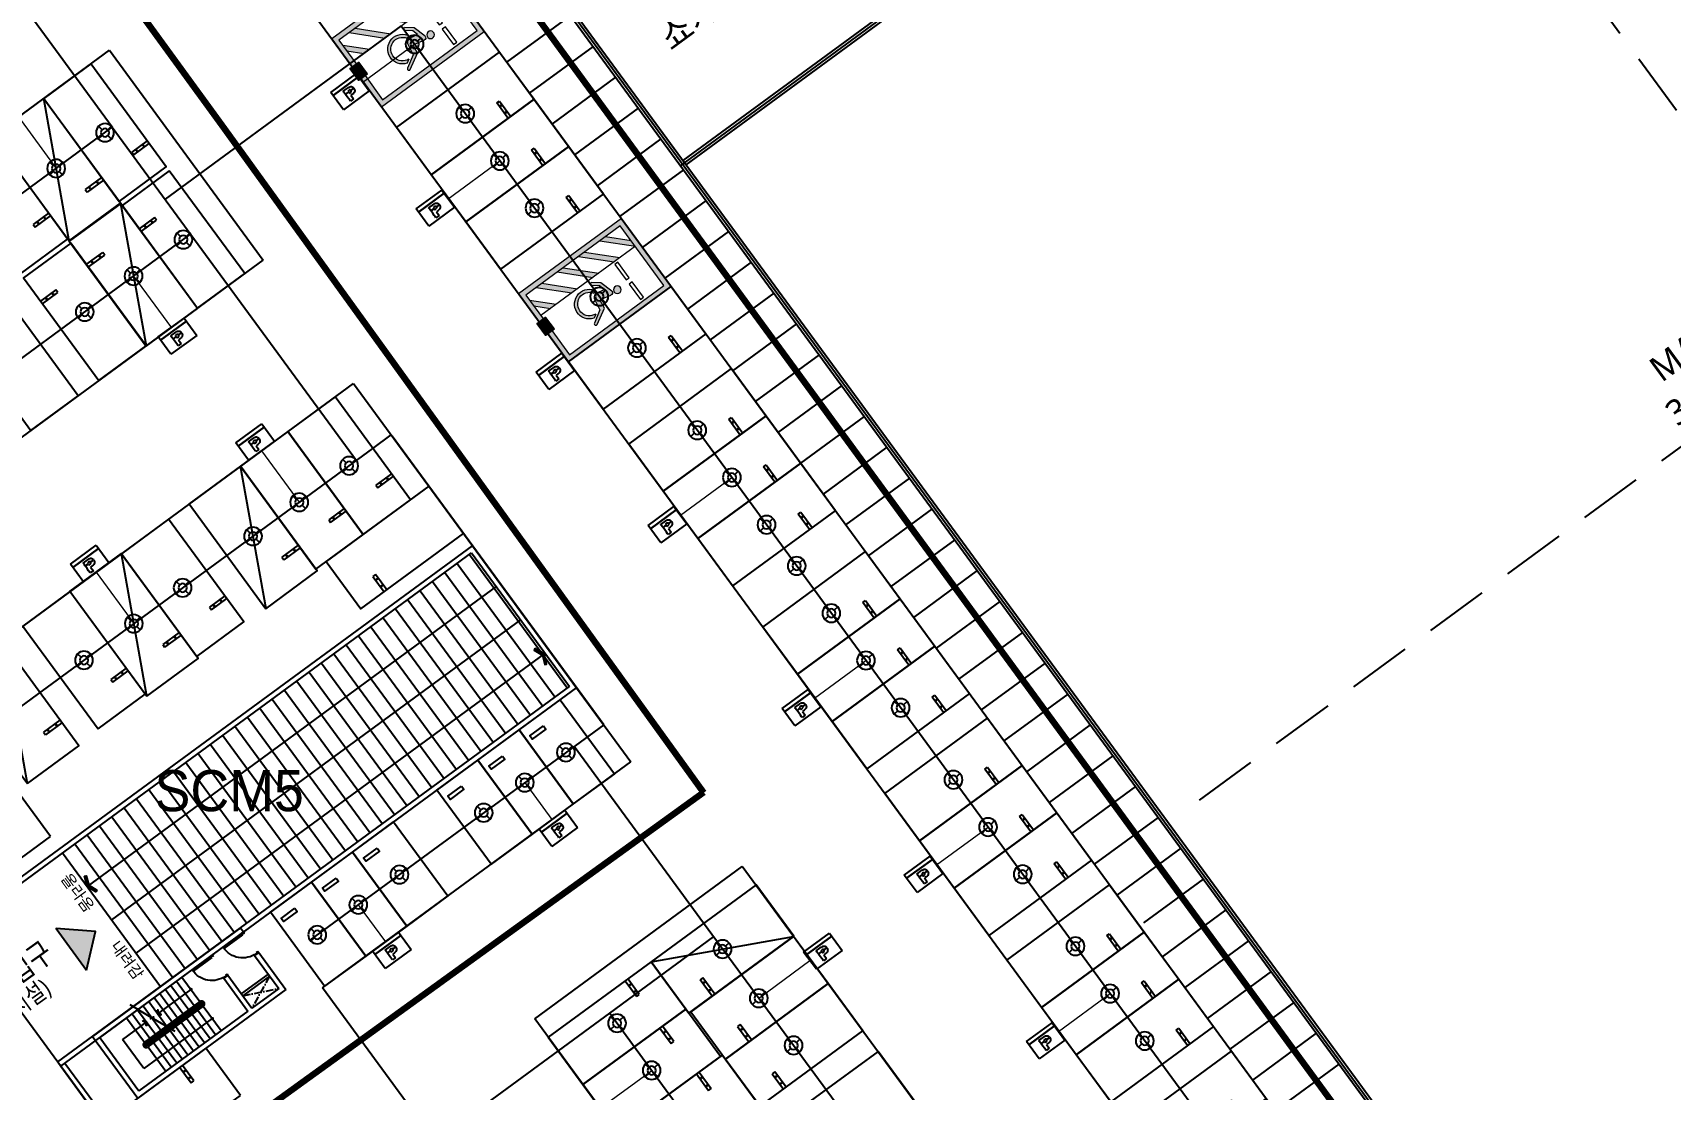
# Model space of a CAD drawing. Header units: millimetres. Extents: x 75184266 to 76346726, y -35077925 to -33679385.
# Drawn here: x 75409672 to 75473930, y -34947433 to -34905994 of the extents above; entities that cross this region are included whole.
import ezdxf
from ezdxf.enums import TextEntityAlignment as Align

# ---------------------------------------------------------------- set-up
doc = ezdxf.new("R2010")
doc.units = ezdxf.units.MM
doc.header["$LTSCALE"] = 50
doc.header["$MEASUREMENT"] = 0
for name, pattern in [('ACAD_ISO10W100', [18.5, 12, -3, 0.5, -3]), ('XR-지하3층$0$HIDDEN', [0.375, 0.25, -0.125]), ('XR-지하3층$0$HIDDEN2', [0.1875, 0.125, -0.0625])]:
    doc.linetypes.add(name, pattern=pattern)
doc.layers.get('0').update_dxf_attribs({"linetype": 'CONTINUOUS'})
for name, color, linetype in [('0-유도관제', 6, 'CONTINUOUS'), ('CON', 2, 'CONTINUOUS'), ('DOOR', 7, 'CONTINUOUS'), ('HD', 7, 'CONTINUOUS'), ('open', 1, 'ACAD_ISO10W100'), ('PARKING', 7, 'CONTINUOUS'), ('W1', 3, 'CONTINUOUS'), ('XR-지하3층$0$1HIDDEN2', 1, 'XR-지하3층$0$HIDDEN2'), ('XR-지하3층$0$5', 5, 'CONTINUOUS'), ('XR-지하3층$0$A-주차', 9, 'CONTINUOUS'), ('XR-지하3층$0$hat', 8, 'CONTINUOUS'), ('XR-지하3층$0$일반주차', 8, 'CONTINUOUS'), ('XR-지하3층$0$장애인', 11, 'CONTINUOUS'), ('XR-지하3층$0$확장형주차', 8, 'CONTINUOUS')]:
    doc.layers.add(name, color=color, linetype=linetype)
doc.layers.add('건축', color=8, linetype='CONTINUOUS', plot=False)
for name, color, linetype, lineweight in [('구역제어-S.C.M', 2, 'CONTINUOUS', 100), ('주차유도-LGM', 6, 'CONTINUOUS', 20), ('주차유도-USM', 1, 'CONTINUOUS', 35), ('주차유도-레이스웨이', 1, 'CONTINUOUS', 25)]:
    doc.layers.add(name, color=color, linetype=linetype, lineweight=lineweight)
doc.styles.add('HY중고딕', font='')
doc.styles.add('XR-지하3층$0$맑은고딕', font='')
doc.styles.add('XR-지하3층$0$울릉도m', font='')
doc.styles.add('XR-지하3층$0$유형1', font='')
doc.styles.get('HY중고딕').set_extended_font_data('Dotum')
doc.styles.get('XR-지하3층$0$맑은고딕').set_extended_font_data('Malgun Gothic')
doc.styles.get('XR-지하3층$0$울릉도m').set_extended_font_data('Malgun Gothic')
doc.styles.get('XR-지하3층$0$유형1').set_extended_font_data('Malgun Gothic')

# ---------------------------------------------------------------- blocks, each defined once
blk = doc.blocks.new('XR-지하3층$0$일반형 주차')
at = {"layer": 'XR-지하3층$0$일반주차'}
for p, q in [((750, 3865), (0, 3865)), ((750, 3735), (750, 3865)), ((0, 3735), (750, 3735))]:
    blk.add_line(p, q, dxfattribs=at)
blk.add_lwpolyline([(2300, 5000), (0, 5000), (0, 0), (2300, 0)], close=True, dxfattribs=at)
for centre in [(238, 3800), (563, 3800)]:
    blk.add_circle(centre, 17.5, dxfattribs=at)
blk = doc.blocks.new('XR-지하3층$0$ARROWX')
blk.add_lwpolyline([(-0.2, -0.5), (-0.293, -0.463), (-0.108, 0), (-0.293, 0.463), (-0.2, 0.5), (0, 0)], close=True)
for points in [[(-0.2, 0.5), (-0.293, 0.463), (0, 0), (-0.108, 0)], [(0, 0), (-0.108, 0), (-0.2, -0.5), (-0.293, -0.463)]]:
    blk.add_solid(points)
blk = doc.blocks.new('XR-지하3층$0$확장형 주차')
at = {"layer": 'XR-지하3층$0$확장형주차', "color": 7}
for p, q in [((0, 3965), (800, 3965)), ((800, 3835), (800, 3965)), ((0, 3835), (800, 3835))]:
    blk.add_line(p, q, dxfattribs=at)
blk.add_lwpolyline([(2500, 5100), (0, 0)], dxfattribs=at)
blk.add_lwpolyline([(2500, 5091), (0, 5091), (0, -9), (2500, -9)], close=True, dxfattribs=at)
for centre in [(238, 3900), (613, 3900)]:
    blk.add_circle(centre, 17.5, dxfattribs=at)
blk = doc.blocks.new('XR-지하3층$0$A$C73B52ADF')
at = {"layer": 'XR-지하3층$0$A-주차', "elevation": 0}
for points in [[(-2038, 2466), (-38, 2466), (-38, -1134), (-2038, -1134)], [(-1166, 2021), (-1166, 1871), (-1832, 1871), (-1832, 2021)]]:
    blk.add_lwpolyline(points, close=True, dxfattribs=at)
blk = doc.blocks.new('XR-지하3층$0$장애인 주차')
at = {"layer": 'XR-지하3층$0$5', "ltscale": 4}
h = blk.add_hatch(color=7, dxfattribs=at)
h.dxf.hatch_style = 1
h.paths.add_polyline_path([(3842, -695), (4402, -695), (4402, -1115), (3842, -1115)])
h.paths.add_polyline_path([(3892, -1065), (4352, -1065), (4352, -745), (3892, -745)], flags=16)
h.paths.add_polyline_path([(3982, -990), (3988, -973), (4011, -981), (4046, -898), (4136, -898), (4137, -881), (4072, -881), (4072, -863), (4138, -863), (4142, -810, -3.72247), (4161, -797), (4152, -916), (4058, -916), (4021, -1003)], flags=0)
h = blk.add_hatch(color=256, dxfattribs=at)
h.dxf.hatch_style = 1
h.paths.add_polyline_path([(4352, -1065), (4352, -745), (3892, -745), (3892, -1065)])
at = {"layer": 'XR-지하3층$0$hat'}
h = blk.add_hatch(color=7, dxfattribs=at)
edge = h.paths.add_edge_path()
edge.add_line((4161, -797), (4152, -916))
edge.add_line((4152, -916), (4058, -916))
edge.add_line((4058, -916), (4021, -1003))
edge.add_line((4021, -1003), (3982, -990))
edge.add_line((3982, -990), (3988, -973))
edge.add_line((3988, -973), (4011, -981))
edge.add_line((4011, -981), (4046, -898))
edge.add_line((4046, -898), (4136, -898))
edge.add_line((4136, -898), (4137, -881))
edge.add_line((4137, -881), (4072, -881))
edge.add_line((4072, -881), (4072, -863))
edge.add_line((4072, -863), (4138, -863))
edge.add_line((4138, -863), (4142, -810))
edge.add_arc((4140, -787), 22.8, -24.88273, 274.96983, ccw=False)
edge = h.paths.add_edge_path()
edge.add_line((4048, -981), (4058, -958))
edge.add_arc((4127, -942), 71.5, 192.8781, 416.16881)
edge.add_line((4167, -882), (4169, -863))
edge.add_arc((4127, -942), 89.2, 206.53502, 422.4866, ccw=False)
at = {"layer": 'XR-지하3층$0$장애인', "lineweight": 5, "true_color": 0xffffff}
blk.add_hatch(color=7, dxfattribs=at).paths.add_polyline_path([(2472, 3995), (2472, -1005), (3842, -1005), (3842, -805), (2672, -805), (2672, 3795), (5572, 3795), (5572, -805), (4402, -805), (4402, -1005), (5772, -1005), (5772, 3995)])
h = blk.add_hatch(color=7, dxfattribs=at)
h.paths.add_polyline_path([(5572, 2795), (5572, 3078), (4855, 3795), (4572, 3795)])
h.paths.add_polyline_path([(4572, 3045), (4572, 2762), (5572, 1762), (5572, 2045)])
h.paths.add_polyline_path([(4572, 2012), (4572, 1729), (5572, 729), (5572, 1012)])
h.paths.add_polyline_path([(5572, -304), (5572, -21), (4572, 979), (4572, 696)])
h.paths.add_polyline_path([(4572, -54), (4572, -336), (5041, -805), (5323, -805)])
h = blk.add_hatch(color=7, dxfattribs=at)
h.paths.add_polyline_path([(3763, 2216, -1), (3463, 2216, -1)])
h.paths.add_polyline_path([(3992, 1503, -0.343093), (3870, 1283), (3381, 1194), (3090, 708, -0.931653), (2987, 770), (3330, 1379), (3639, 1415, 0.446048), (3689, 1485), (3600, 1888, -0.596144), (3699, 2009), (4214, 1851), (4443, 1569, -0.883364), (4355, 1493), (4151, 1741), (3925, 1810)])
h.paths.add_polyline_path([(4053, 1393), (4055, 1528, -1.526545), (3257, 820), (3348, 969, 1.638056)])
at = {"layer": 'XR-지하3층$0$1HIDDEN2', "color": 11}
for points in [[(4161, -797), (4152, -916), (4058, -916), (4021, -1003), (3982, -990), (3988, -973), (4011, -981), (4046, -898), (4136, -898), (4137, -881), (4072, -881), (4072, -863), (4138, -863), (4142, -810)], [(4167, -882), (4169, -863)]]:
    blk.add_lwpolyline(points, dxfattribs=at)
for centre, radius, start, end in [((4127, -942), 89.2, 206.53502, 62.4866), ((4127, -942), 71.5, 192.8781, 56.16881), ((4140, -787), 22.8, 335.11727, 274.96983)]:
    blk.add_arc(centre, radius, start, end, dxfattribs=at)
at = {"layer": 'XR-지하3층$0$5', "lineweight": 5}
for p, q in [((4572, 3795), (4572, -805)), ((5572, 2795), (4572, 3795)), ((5572, 3078), (4855, 3795)), ((5572, 2045), (4572, 3045)), ((5572, 1762), (4572, 2762)), ((5572, 1012), (4572, 2012)), ((5572, 729), (4572, 1729)), ((5572, -21), (4572, 979)), ((5572, -304), (4572, 696)), ((5323, -805), (4572, -54)), ((5041, -805), (4572, -336))]:
    blk.add_line(p, q, dxfattribs=at)
at = {"layer": 'XR-지하3층$0$5', "ltscale": 4}
for p, q in [((4165, -1005), (4165, -805)), ((4165, -805), (4165, -905))]:
    blk.add_line(p, q, dxfattribs=at)
at = {"layer": 'XR-지하3층$0$5', "lineweight": 5}
for points in [[(3842, -1005), (2472, -1005), (2472, 3995), (5772, 3995), (5772, -1005), (4402, -1005)], [(3842, -805), (2672, -805), (2672, 3795), (5572, 3795), (5572, -805), (4402, -805)]]:
    blk.add_lwpolyline(points, dxfattribs=at)
at = {"layer": 'XR-지하3층$0$5', "ltscale": 4}
for points in [[(3842, -695), (3842, -1115), (4402, -1115), (4402, -695)], [(3892, -745), (3892, -1065), (4352, -1065), (4352, -745)]]:
    blk.add_lwpolyline(points, close=True, dxfattribs=at)
at = {"layer": 'XR-지하3층$0$장애인', "color": 8, "lineweight": 5}
for p, q in [((3699, 2009, 0), (4214, 1851, 0)), ((3689, 1485), (3600, 1888, 0)), ((3925, 1810, 0), (4151, 1741, 0)), ((4055, 1528), (4053, 1393)), ((4151, 1741, 0), (4355, 1493, 0)), ((4214, 1851, 0), (4443, 1569, 0)), ((3348, 969), (3257, 820))]:
    blk.add_line(p, q, dxfattribs=at)
at = {"layer": 'XR-지하3층$0$장애인', "color": 7, "lineweight": 5}
for points in [[(3523, 2720), (2773, 2720), (2773, 2870), (3523, 2870)], [(4473, 2720), (3723, 2720), (3723, 2870), (4473, 2870)]]:
    blk.add_lwpolyline(points, close=True, dxfattribs=at)
at = {"layer": 'XR-지하3층$0$장애인', "color": 8, "lineweight": 5}
for points in [[(3094, 715, -1.000002), (2987, 770), (3330, 1379), (3640, 1415)], [(3992, 1503, -0.343093), (3870, 1283), (3381, 1194), (3094, 715)]]:
    blk.add_lwpolyline(points, format="xyb", dxfattribs=at)
at = {"layer": 'XR-지하3층$0$장애인', "color": 8, "lineweight": 5, "extrusion": (0.976964, 0.213404, 0), "elevation": 4221}
blk.add_lwpolyline([(617, 0), (931, 0)], dxfattribs=at)
at = {"layer": 'XR-지하3층$0$장애인', "color": 8, "lineweight": 5}
blk.add_circle((3613, 2216), 150, dxfattribs=at)
for centre, radius, start, end in [((3682, 1922, 0), 88.4, 79.11433, 202.31847), ((3810, 1000), 582, 198.00599, 65.09494), ((3809, 1000), 462, 183.85247, 58.2396), ((3632, 1473), 57.7, 276.27861, 12.43535), ((4394, 1537, 0), 58.8, 227.96553, 33.79043)]:
    blk.add_arc(centre, radius, start, end, dxfattribs=at)
blk = doc.blocks.new('2P-Dr204')
at = {"color": 0}
for p, q in [((29, 50), (29, 955)), ((65, 50), (65, 956)), ((29, 50), (0, 50)), ((0, 50), (0, -50)), ((29, 14), (29, 50)), ((65, 50), (29, 50)), ((50, 14), (29, 14)), ((50, -50), (50, 14)), ((950, 14), (950, -50)), ((971, 14), (950, 14)), ((971, 14), (950, 14)), ((971, 50), (971, 14)), ((1000, 50), (971, 50)), ((1000, -50), (1000, 50)), ((50, -50), (0, -50)), ((1000, -50), (950, -50))]:
    blk.add_line(p, q, dxfattribs=at)
blk.add_arc((65, 50), 906, 0, 92.22942, dxfattribs=at)
blk = doc.blocks.new('A$C3C7850DE')
at = {"layer": 'CON', "ltscale": 100}
for p, q in [((-9, 7422), (-9, 222)), ((-9, 7422), (191, 7422)), ((191, 7422), (191, 422)), ((1191, 7422), (1191, 7222, 0)), ((1191, 7422), (2991, 7422)), ((1191, 7222), (2791, 7222)), ((2791, 7222), (2791, 5922)), ((2991, 7422), (2991, 222)), ((1191, 5922), (2791, 5922)), ((1191, 5922, 0), (1191, 5722, 0)), ((1191, 5722), (2791, 5722)), ((2791, 5722), (2791, 422)), ((-9, 222), (2991, 222)), ((191, 422), (2791, 422))]:
    blk.add_line(p, q, dxfattribs=at)
at = {"layer": 'HD', "ltscale": 10}
for p, q in [((191, 4422), (1376, 4422)), ((191, 4152), (1376, 4152)), ((191, 3882), (1376, 3882)), ((783, 4422), (783, 2802)), ((1376, 4422), (1376, 1722)), ((1476, 4422), (1446, 4422)), ((1446, 1722), (1446, 4422)), ((1476, 4152), (1446, 4152)), ((1476, 3882), (1446, 3882)), ((1476, 4422), (1476, 1722)), ((1506, 4422), (1476, 4422)), ((1506, 4422), (1506, 1722)), ((1506, 4422), (1536, 4422)), ((1536, 4152), (1506, 4152)), ((1536, 3882), (1506, 3882)), ((1536, 1722), (1536, 4422)), ((1606, 4422), (1606, 1722)), ((1606, 4422), (2791, 4422)), ((2791, 4152), (1606, 4152)), ((2791, 3882), (1606, 3882)), ((2198, 4422), (2198, 1097)), ((191, 3612), (1376, 3612)), ((191, 3342), (1376, 3342)), ((1476, 3612), (1446, 3612)), ((1476, 3342), (1446, 3342)), ((1536, 3612), (1506, 3612)), ((1536, 3342), (1506, 3342)), ((2791, 3612), (1606, 3612)), ((2791, 3342), (1606, 3342)), ((191, 3072), (1376, 3072)), ((191, 2802), (1376, 2802)), ((1476, 3072), (1446, 3072)), ((1476, 2802), (1446, 2802)), ((1536, 3072), (1506, 3072)), ((1536, 2802), (1506, 2802)), ((2791, 3072), (1606, 3072)), ((2791, 2802), (1606, 2802)), ((191, 2532), (1376, 2532)), ((191, 2262), (1376, 2262)), ((191, 1992), (1376, 1992)), ((783, 2262), (783, 1097)), ((1476, 2532), (1446, 2532)), ((1476, 2262), (1446, 2262)), ((1476, 1992), (1446, 1992)), ((1536, 2532), (1506, 2532)), ((1536, 2262), (1506, 2262)), ((1536, 1992), (1506, 1992)), ((2791, 2532), (1606, 2532)), ((2791, 2262), (1606, 2262)), ((2791, 1992), (1606, 1992)), ((191, 1722), (1376, 1722)), ((1476, 1722), (1446, 1722)), ((1506, 1722), (1476, 1722)), ((1536, 1722), (1506, 1722)), ((2791, 1722), (1606, 1722)), ((2198, 1097), (783, 1097))]:
    blk.add_line(p, q, dxfattribs=at)
blk.add_lwpolyline([(-159, 2141), (734, 2513), (779, 2461), (788, 2602), (833, 2551), (1726, 2943)], dxfattribs=at)
for points in [[(663, 2870), (783, 2802), (904, 2871), (886, 2900), (783, 2841), (680, 2900)], [(663, 2193), (783, 2262), (904, 2193), (886, 2163), (783, 2222), (680, 2164)]]:
    blk.add_lwpolyline(points, close=True, dxfattribs=at)
for centre in [(783, 4422), (783, 4422), (2198, 4422), (2198, 4422)]:
    blk.add_circle(centre, 30, dxfattribs=at)
for centre, radius, start, end in [((1491, 4422), 115, 0.00005, 180.00005), ((1491, 4422), 45, 0.00005, 180.00005), ((1491, 1722), 115, 180.00005, 0.00005), ((1491, 1722), 45, 180.00005, 0.00005)]:
    blk.add_arc(centre, radius, start, end, dxfattribs=at)
at = {"layer": 'open', "ltscale": 0.5}
for p, q in [((2191, 7222), (2791, 5922)), ((2191, 5922), (2791, 7222))]:
    blk.add_line(p, q, dxfattribs=at)
at = {"layer": 'W1', "ltscale": 100}
for p, q in [((2091, 7222), (2091, 5922)), ((2191, 7222), (2191, 5922))]:
    blk.add_line(p, q, dxfattribs=at)
at = {"layer": 'DOOR', "extrusion": (-1.015e-13, 9.27e-13, -1), "zscale": -1, "rotation": 180.0000577049292}
for p in [(-191, 7372, 0), (-191, 5872, 0)]:
    blk.add_blockref('2P-Dr204', p, dxfattribs=at)
blk = doc.blocks.new('센서')
at = {"layer": '0-유도관제', "color": 0}
for p, q in [((405935, 34224), (406072, 34088)), ((405936, 33712), (406072, 33849)), ((406311, 34088), (406447, 34225)), ((406311, 33849), (406448, 33713))]:
    blk.add_line(p, q, dxfattribs=at)
for major_axis, start_param, end_param in [((0, 362), 2.801804347482335, 9.084989654661921), ((0, 169), 2.862310370331367, 9.145495677510954)]:
    blk.add_ellipse((406192, 33969), major_axis=major_axis, ratio=1, start_param=start_param, end_param=end_param, dxfattribs=at)
blk = doc.blocks.new('만공차등')
at = {"layer": '0-유도관제', "color": 0}
for p, q in [((305755, 78525), (306597, 78525)), ((305755, 77269), (305755, 78525)), ((306442, 77269), (306442, 78525)), ((306442, 78525), (306442, 77269)), ((306597, 78525), (306597, 77269)), ((306185, 78101), (306185, 77952)), ((306185, 77838), (306185, 77693)), ((306191, 78101), (306191, 77952)), ((306191, 77838), (306191, 77693)), ((306597, 77269), (305755, 77269))]:
    blk.add_line(p, q, dxfattribs=at)
for points in [[(305858, 77952), (305858, 77952), (305858, 78101), (305858, 78101)], [(305858, 78101), (305858, 78101), (306044, 78101), (306185, 78101)], [(306037, 77952), (306037, 77952), (305858, 77952), (305858, 77952)], [(306037, 77870), (306037, 77870), (306037, 77952), (306037, 77952)], [(306078, 77737), (306050, 77766), (306037, 77810), (306037, 77870)], [(306134, 77952), (306134, 77952), (306134, 77915), (306134, 77915)], [(306185, 77952), (306159, 77952), (306134, 77952), (306134, 77952)], [(306134, 77915), (306134, 77887), (306139, 77867), (306149, 77855)], [(306149, 77855), (306158, 77844), (306170, 77838), (306185, 77838)], [(306191, 78101), (306274, 78101), (306339, 78101), (306339, 78101)], [(306241, 77952), (306241, 77952), (306217, 77952), (306191, 77952)], [(306191, 77838), (306204, 77838), (306216, 77843), (306226, 77853)], [(306226, 77853), (306236, 77863), (306241, 77882), (306241, 77909)], [(306241, 77909), (306241, 77909), (306241, 77952), (306241, 77952)], [(306339, 77854), (306339, 77800), (306327, 77760), (306301, 77733)], [(306339, 78101), (306339, 78101), (306339, 77854), (306339, 77854)], [(306185, 77693), (306139, 77694), (306104, 77709), (306078, 77737)]]:
    blk.add_open_spline(points, degree=3, dxfattribs=at)
blk.add_open_spline([(306301, 77733), (306275, 77706), (306239, 77693), (306192, 77693), (306191, 77693), (306191, 77693), (306191, 77693)], degree=3, knots=[0.4989771, 0.4989771, 0.4989771, 0.4989771, 0.9979543, 0.9979543, 0.9979543, 1, 1, 1, 1], dxfattribs=at)

msp = doc.modelspace()

# ---------------------------------------------------------------- hatches: boundary and pattern name
at = {"layer": '건축', "ltscale": 1000}
h = msp.add_hatch(color=256, dxfattribs=at)
h.dxf.hatch_style = 1
h.paths.add_polyline_path([(75411785.4, -34942758.3), (75412136.8, -34941245.6), (75410588.3, -34941127.3)])

# ---------------------------------------------------------------- linework, layer by layer
at = {"layer": '건축', "ltscale": 0.5}
for p, q in [((75435095.4, -34911206.7), (75481467.7, -34877208.9)), ((75414254.2, -34896479.2), (75461673.8, -34961158.6)), ((75428295.8, -34901932.2), (75473468.5, -34963547)), ((75428376.4, -34901873.1), (75473549.2, -34963487.9)), ((75428575.3, -34901975.3), (75473511.6, -34963267.5)), ((75435197.5, -34911007.8), (75444302.6, -34904332.4)), ((75435315.8, -34911169.1), (75444420.9, -34904493.7)), ((75392440.7, -34921523.5), (75412683.2, -34906682.7)), ((75412683.2, -34906682.7), (75418714.1, -34914908.8)), ((75398471.6, -34929749.6), (75418714.1, -34914908.8)), ((75402019.2, -34934588.5), (75422261.7, -34919747.7)), ((75422261.7, -34919747.7), (75427051, -34926280.1)), ((75427852.4, -34927711.4), (75411802.5, -34939476.4)), ((75428812.3, -34929020.7), (75412763.1, -34940786.6)), ((75429734.3, -34930359.7), (75413723.3, -34942096.2)), ((75431012.5, -34931683.5), (75433141, -34934586.8)), ((75421043.9, -34943455.8), (75433141, -34934586.8)), ((75429371.2, -34944666.4), (75437516.6, -34938694.6)), ((75452831.6, -34959584), (75437516.6, -34938694.6)), ((75439847.3, -34969103.4), (75421043.9, -34943455.8)), ((75444686.2, -34965555.8), (75429371.2, -34944666.4)), ((75410769.9, -34946524.3), (75412426.8, -34948784.2)), ((75410931.2, -34946406), (75412469.8, -34948504.7))]:
    msp.add_line(p, q, dxfattribs=at)
at = {"layer": '건축', "ltscale": 3}
msp.add_line((75425782.6, -34903746), (75469199.6, -34962965.9), dxfattribs=at)
at = {"layer": '건축', "ltscale": 1000}
for p, q in [((75407335.4, -34940486.6), (75426932.7, -34926118.8)), ((75407453.6, -34940647.9), (75426889.7, -34926398.4)), ((75426810.4, -34926459.3, 0), (75430653.1, -34931701.8, 0)), ((75426889.7, -34926398.4), (75430732.9, -34931640.5)), ((75426932.7, -34926118.8), (75431012.5, -34931683.5)), ((75425842.6, -34927168.8, 0), (75429685.3, -34932411.3, 0)), ((75426326.5, -34926814, 0), (75430169.2, -34932056.5, 0)), ((75424875.6, -34927879.4, 0), (75428717.5, -34933120.8, 0)), ((75425358.7, -34927523.5, 0), (75429201.4, -34932766, 0)), ((75423906.9, -34928587.6, 0), (75427749.6, -34933830.1, 0)), ((75424390.7, -34928232.8, 0), (75428233.5, -34933475.3, 0)), ((75422939.1, -34929297.1, 0), (75426781.8, -34934539.6, 0)), ((75423423, -34928942.3, 0), (75427265.7, -34934184.8, 0)), ((75422456, -34929653), (75426297.9, -34934894.3, 0)), ((75421487.2, -34930361.1), (75425330, -34935603.6)), ((75421971.1, -34930006.4), (75425813.8, -34935248.9)), ((75420519.5, -34931070.6), (75424362.2, -34936313.1)), ((75421003.3, -34930715.9), (75424846.1, -34935958.4)), ((75410651.7, -34946363), (75430732.9, -34931640.5)), ((75410769.9, -34946524.3), (75431012.5, -34931683.5)), ((75419551.7, -34931780.1), (75423394.4, -34937022.6)), ((75420036.4, -34931426.5), (75423878.3, -34936667.9)), ((75418583.9, -34932489.6), (75422426.6, -34937732.1)), ((75419067.8, -34932134.9), (75422910.5, -34937377.4)), ((75418100, -34932844.4), (75421942.7, -34938086.8)), ((75417132.2, -34933553.9), (75420974.9, -34938796.3)), ((75417616.1, -34933199.1), (75421458.8, -34938441.6)), ((75416164.4, -34934263.3), (75420007.1, -34939505.8)), ((75416648.3, -34933908.6), (75420491, -34939151.1)), ((75415196.6, -34934972.8), (75419039.3, -34940215.3)), ((75415680.5, -34934618.1), (75419523.2, -34939860.6)), ((75414228.8, -34935682.3), (75418071.5, -34940924.8)), ((75414712.7, -34935327.6), (75418555.4, -34940570.1)), ((75413260.6, -34936392.1), (75417103.7, -34941634.3)), ((75413744.5, -34936037.3), (75417587.6, -34941279.6)), ((75412777.1, -34936746.6), (75416619.8, -34941989)), ((75411809.3, -34937456.1), (75415652, -34942698.5)), ((75412293.2, -34937101.3), (75416135.9, -34942343.8)), ((75410841.5, -34938165.5), (75414684.2, -34943408)), ((75411325.4, -34937810.8), (75415168.1, -34943053.3)), ((75410651.7, -34946363), (75410769.9, -34946524.3))]:
    msp.add_line(p, q, dxfattribs=at)
at = {"layer": '건축', "ltscale": 0.5}
msp.add_lwpolyline([(75414201.7, -34962198.5), (75414116.7, -34962260.8), (75408974.8, -34955247.3), (75408934.6, -34955276.9), (75407426.2, -34953220.9), (75406907, -34953601.7), (75367809.3, -34900273.2), (75367729.2, -34900331.8), (75339172, -34861380.4), (75346591, -34855941.2), (75357179.5, -34870383.7), (75362824.9, -34866244.9), (75366426.7, -34871157.7), (75361023.3, -34875119.2), (75360700.7, -34875355.7), (75389495.4, -34914631.1), (75388124.4, -34915636.3), (75435545.1, -34980317.2), (75435625.8, -34980258.1), (75435861.1, -34980579.1), (75430538.4, -34984481.5), (75414201.7, -34962198.5)], dxfattribs=at)
at = {"layer": '건축', "linetype": 'XR-지하3층$0$HIDDEN', "ltscale": 200}
for points in [[(75461609.8, -34891897.8), (75499446.8, -34943506.7)], [(75499802.2, -34903569.8), (75454720.2, -34936621.6)]]:
    msp.add_lwpolyline(points, dxfattribs=at)
at = {"layer": '건축', "ltscale": 3}
for points in [[(75428280.8, -34907153.4), (75430785.3, -34905317.2)], [(75429167.7, -34908363.1), (75431672.2, -34906526.9)], [(75430054.6, -34909572.8), (75432559.1, -34907736.6)], [(75430941.5, -34910782.6), (75433446, -34908946.3)], [(75431828.4, -34911992.3), (75434332.9, -34910156)], [(75432715.3, -34913202), (75435215.3, -34911369.1)], [(75433602.2, -34914411.7), (75436106.7, -34912575.5)], [(75434489.1, -34915621.4), (75436993.6, -34913785.2)], [(75435376, -34916831.1), (75437880.5, -34914994.9)], [(75436262.9, -34918040.8), (75438767.4, -34916204.6)], [(75437149.8, -34919250.6), (75439654.3, -34917414.3)], [(75438036.7, -34920460.3), (75440541.2, -34918624)], [(75438923.6, -34921670), (75441428.1, -34919833.7)], [(75439810.5, -34922879.7), (75442315, -34921043.5)], [(75440697.4, -34924089.4), (75443201.9, -34922253.2)], [(75441584.3, -34925299.1), (75444088.8, -34923462.9)], [(75442471.2, -34926508.8), (75444975.7, -34924672.6)], [(75443358.1, -34927718.6), (75445862.6, -34925882.3)], [(75444245, -34928928.3), (75446749.5, -34927092)], [(75445131.9, -34930138), (75447636.4, -34928301.7)], [(75446018.8, -34931347.7), (75448523.3, -34929511.5)], [(75446905.7, -34932557.4), (75449410.2, -34930721.2)], [(75447792.6, -34933767.1), (75450297.1, -34931930.9)], [(75448679.5, -34934976.8), (75451184, -34933140.6)], [(75449566.4, -34936186.6), (75452070.9, -34934350.3)], [(75450453.3, -34937396.3), (75452957.8, -34935560)], [(75451340.2, -34938606), (75453844.7, -34936769.8)], [(75452227.1, -34939815.7), (75454731.6, -34937979.5)], [(75453275.2, -34940907.2), (75455618.5, -34939189.2)], [(75454000.9, -34942235.1), (75456505.4, -34940398.9)], [(75454887.8, -34943444.8), (75457392.3, -34941608.6)], [(75455774.7, -34944654.6), (75458279.2, -34942818.3)], [(75456661.6, -34945864.3), (75459166.1, -34944028)], [(75457548.5, -34947074), (75460053, -34945237.8)], [(75458435.4, -34948283.7), (75460939.9, -34946447.5)]]:
    msp.add_lwpolyline(points, dxfattribs=at)
at = {"layer": '건축', "ltscale": 1000}
msp.add_lwpolyline([(75411785.4, -34942758.3), (75412136.8, -34941245.6), (75412136.8, -34941245.6), (75410588.3, -34941127.3)], close=True, dxfattribs=at)
at = {"layer": '구역제어-S.C.M', "ltscale": 0.5}
for p, q in [((75471434.6, -34962627.6), (75421856.3, -34895003.8)), ((75411700.4, -34902206.3), (75417201.4, -34909766.3)), ((75417201.4, -34909766.3), (75435993.3, -34935788.6)), ((75435993.3, -34935788.6), (75412499.2, -34952754.8))]:
    msp.add_line(p, q, dxfattribs=at)
at = {"layer": '주차유도-LGM', "color": 6, "lineweight": 20, "ltscale": 500}
for p, q in [((75422625.2, -34907929), (75424648.7, -34906445.5)), ((75409108.2, -34909292.6), (75410591.7, -34911316.1)), ((75425978.4, -34912501.3, 0), (75428001.9, -34911017.9, 0)), ((75413626.7, -34915538.7), (75415110.2, -34917562.2)), ((75430684.2, -34918904.6), (75432707.6, -34917421.1)), ((75418647.8, -34922386), (75420131.3, -34924409.5)), ((75435084, -34924921.1), (75437107.4, -34923437.6)), ((75412154.9, -34927146.3), (75413638.4, -34929169.8)), ((75440346.2, -34932098.7), (75442369.7, -34930615.2)), ((75428980.5, -34935405.1), (75430044.8, -34936856.7)), ((75445135.5, -34938631.2), (75447158.9, -34937147.7)), ((75422448.1, -34940194.4), (75423512.4, -34941646.1)), ((75438148.3, -34943873.4), (75440171.7, -34942389.9)), ((75449924.7, -34945163.6, 0), (75451948.2, -34943680.1, 0)), ((75431936, -34948180), (75433959.5, -34946696.5))]:
    msp.add_line(p, q, dxfattribs=at)
at = {"layer": '주차유도-레이스웨이', "ltscale": 0.5}
for p, q in [((75412792.2, -34909702.8), (75405519.6, -34899783.1)), ((75424134.3, -34905727.2), (75414862.1, -34912525.8)), ((75424134.3, -34905727.2), (75463453.5, -34959357.9)), ((75394644, -34923008.1), (75412792.2, -34909702.8)), ((75412792.2, -34909702.8), (75422371.3, -34922767.2)), ((75397718.6, -34927201.7), (75415866.7, -34913896.5)), ((75423014.1, -34922296), (75423739.9, -34921763.9)), ((75423739.9, -34921763.9), (75423774.5, -34921811)), ((75432076.8, -34933135), (75423774.5, -34921811)), ((75404865.9, -34935601.3), (75423014.1, -34922296)), ((75432076.7, -34933135.1), (75420550.5, -34941585.7)), ((75435999.5, -34940922.8), (75430914.5, -34933987.2)), ((75432311.3, -34944448.4), (75436387, -34941449.3)), ((75449809.1, -34959689.5), (75435999.5, -34940922.8)), ((75423440, -34950952.4), (75432311.3, -34944448.4)), ((75432311.3, -34944448.4), (75444217.9, -34960688.8))]:
    msp.add_line(p, q, dxfattribs=at)

# ---------------------------------------------------------------- block references
at = {"layer": '건축', "xscale": -1, "rotation": 306.2469333594607}
for name, p in [('XR-지하3층$0$장애인 주차', (75425631.9, -34910298.3)), ('XR-지하3층$0$일반형 주차', (75425310.9, -34911560.3)), ('XR-지하3층$0$일반형 주차', (75426670.8, -34913415.2)), ('XR-지하3층$0$일반형 주차', (75428030.8, -34915270.1)), ('XR-지하3층$0$장애인 주차', (75432962.1, -34920299.8)), ('XR-지하3층$0$일반형 주차', (75432049.8, -34920755.3)), ('XR-지하3층$0$일반형 주차', (75434416.4, -34923980.1)), ('XR-지하3층$0$일반형 주차', (75435776.3, -34925835)), ('XR-지하3층$0$일반형 주차', (75437136.3, -34927689.9)), ('XR-지하3층$0$일반형 주차', (75439678.7, -34931157.7)), ('XR-지하3층$0$일반형 주차', (75441038.6, -34933012.6)), ('XR-지하3층$0$일반형 주차', (75442398.5, -34934867.5)), ('XR-지하3층$0$일반형 주차', (75444468, -34937690.2)), ('XR-지하3층$0$일반형 주차', (75445827.9, -34939545.1)), ('XR-지하3층$0$일반형 주차', (75447187.8, -34941400)), ('XR-지하3층$0$일반형 주차', (75449257.2, -34944222.6)), ('XR-지하3층$0$일반형 주차', (75450617.1, -34946077.5)), ('XR-지하3층$0$일반형 주차', (75451977, -34947932.4)), ('XR-지하3층$0$일반형 주차', (75454046.5, -34950755.1))]:
    msp.add_blockref(name, p, dxfattribs=at)
at = {"layer": '건축'}
for name, p, rotation in [('XR-지하3층$0$일반형 주차', (75411956.7, -34907215.4), 216.2469348949301), ('XR-지하3층$0$확장형 주차', (75410101.8, -34908575.3), 216.2469348949301), ('XR-지하3층$0$일반형 주차', (75408085.6, -34910053.4), 216.2469348949301), ('XR-지하3층$0$일반형 주차', (75416132.8, -34916801.3), 36.24693643183485), ('XR-지하3층$0$확장형 주차', (75414116.6, -34918279.5), 36.24693643183485), ('XR-지하3층$0$일반형 주차', (75412261.7, -34919639.4), 36.24693643183485), ('XR-지하3층$0$일반형 주차', (75409600.3, -34921590.6), 36.24693643183485), ('XR-지하3층$0$일반형 주차', (75421535.9, -34920279.8), 216.2469348949301), ('XR-지하3층$0$일반형 주차', (75419681, -34921639.7), 216.2469348949301), ('XR-지하3층$0$확장형 주차', (75417826.1, -34922999.6), 216.2469348949301), ('XR-지하3층$0$일반형 주차', (75426578, -34925634.9), 126.2469333594607), ('XR-지하3층$0$일반형 주차', (75415003.4, -34925069.1), 216.2469348949301), ('XR-지하3층$0$확장형 주차', (75413148.5, -34926429), 216.2469348949301), ('XR-지하3층$0$일반형 주차', (75411132.4, -34927907.1), 216.2469348949301), ('XR-지하3층$0$확장형 주차', (75408471, -34929858.3), 216.2469348949301), ('XR-지하3층$0$A$C73B52ADF', (75431855.5, -34934122.7, 0), 36.24761539545744), ('XR-지하3층$0$A$C73B52ADF', (75430242.5, -34935305.2, 0), 36.24761539545744), ('XR-지하3층$0$A$C73B52ADF', (75428629.6, -34936487.8, 0), 36.24761539545744), ('XR-지하3층$0$일반형 주차', (75404975.5, -34938620.8), 306.2469352298511), ('XR-지하3층$0$A$C73B52ADF', (75425323, -34938911.9, 0), 36.24761539545744), ('XR-지하3층$0$A$C73B52ADF', (75423710.1, -34940094.5, 0), 36.24761539545744), ('XR-지하3층$0$A$C73B52ADF', (75422097.1, -34941277, 0), 36.24761539545744), ('XR-지하3층$0$확장형 주차', (75439526.9, -34941436.7), 126.2469364372141), ('XR-지하3층$0$일반형 주차', (75440886.8, -34943291.6), 126.2469364372141), ('XR-지하3층$0$일반형 주차', (75429903.4, -34945392.3), 306.2469352298511), ('XR-지하3층$0$일반형 주차', (75442246.8, -34945146.5), 126.2469364372141), ('XR-지하3층$0$일반형 주차', (75431263.3, -34947247.2), 306.2469352298511), ('XR-지하3층$0$일반형 주차', (75412426.8, -34948784.2), 306.2469352298511), ('XR-지하3층$0$확장형 주차', (75444316.2, -34947969.1), 126.2469364372141), ('XR-지하3층$0$확장형 주차', (75432623.2, -34949102.1), 306.2469352298511)]:
    msp.add_blockref(name, p, dxfattribs=dict(at, rotation=rotation))
for p, xscale, yscale, zscale, rotation in [((75429735, -34930360.1, 0), -756.0000000004484, 756, 756.0000000000005, 216.2651400810387), ((75411802.2, -34939475.9), 756.0000000022177, 756.0000000022177, 756.0000000022177, 216.2172114276161)]:
    msp.add_blockref('XR-지하3층$0$ARROWX', p, dxfattribs=dict(at, xscale=xscale, yscale=yscale, zscale=zscale, rotation=rotation))
at = {"layer": '건축', "ltscale": 0.5, "rotation": 306.2468838006543}
msp.add_blockref('A$C3C7850DE', (75411848.8, -34945499.2), dxfattribs=at)
at = {"layer": '주차유도-LGM', "color": 6, "rotation": 126.2469349002818}
for p in [(75665972.1, -35109166.1), (75669325.3, -35113738.5, 0), (75659207.2, -35118759.7), (75674031.1, -35120141.7), (75662252.4, -35122911.9), (75678430.8, -35126158.2), (75655759.5, -35127672.2), (75683693.1, -35133335.8), (75674147.4, -35138062), (75688482.3, -35139868.3), (75667615, -35142851.3), (75684532, -35142884.1), (75693271.6, -35146400.8, 0)]:
    msp.add_blockref('만공차등', p, dxfattribs=at)
at = {"layer": '주차유도-USM', "extrusion": (0, 0, -1), "xscale": 0.9750000000000001, "yscale": 0.9750000000000001, "zscale": -0.9750000000000001, "rotation": 270}
for p in [(-75457777.3, -34510404.6), (-75459761.4, -34513126.2, 0), (-75445626.8, -34513874.7), (-75461121.3, -34514981.1, 0), (-75443711, -34515279.3), (-75462481.2, -34516836, 0), (-75448701.4, -34518068.4), (-75446746.1, -34519501.9), (-75465022.1, -34520305, 0), (-75444830.3, -34520906.5), (-75466501.8, -34522320, 0), (-75468866.9, -34525545.9, 0), (-75455206, -34526939.2), (-75470226.8, -34527400.8), (-75453250.7, -34528372.7), (-75451435.3, -34529703.6), (-75471586.7, -34529255.7, 0), (-75472769.2, -34530868.6, 0), (-75448673.5, -34531728.4), (-75474129.1, -34532723.5, 0), (-75446757.8, -34533133), (-75444802.5, -34534566.5), (-75475489.1, -34534578.4), (-75476849, -34536433.3, 0), (-75463712.9, -34538185.8), (-75462099.9, -34539368.3), (-75478918.4, -34539256, 0), (-75460487, -34540550.9), (-75480278.3, -34541110.9), (-75457180.4, -34542975), (-75481638.2, -34542965.8, 0), (-75455567.5, -34544157.6), (-75453954.6, -34545340.2), (-75483707.7, -34545788.5, 0), (-75469863.1, -34545897.3), (-75485067.6, -34547643.4, 0), (-75471282.2, -34547825.9), (-75465718.9, -34548804.7), (-75472647, -34549677.2), (-75486427.5, -34549498.2, 0), (-75467078.8, -34550659.7)]:
    msp.add_blockref('센서', p, dxfattribs=at)

# ---------------------------------------------------------------- texts
at = {"layer": 'PARKING', "color": 3, "style": 'HY중고딕'}
msp.add_text('SCM5', height=1612.22, dxfattribs=at).set_placement((75417380.5, -34935720.9, 376), align=Align.MIDDLE)
at = {"layer": '건축', "style": 'XR-지하3층$0$맑은고딕'}
for s, rotation, p in [('쇼케이스실', 36.246935, (75436960.4, -34904482.5)), ('MART', 36.246933, (75474728.6, -34918280.6))]:
    msp.add_text(s, height=1000, rotation=rotation, dxfattribs=at).set_placement(p, align=Align.MIDDLE_CENTER)
msp.add_text('3,713㎡', height=1000, rotation=36.246933, dxfattribs=at).set_placement((75476289, -34920316.1), align=Align.BOTTOM_CENTER)
at = {"layer": '건축', "style": 'XR-지하3층$0$유형1', "text_generation_flag": 6}
for s, p in [('올라옴', (75411148.1, -34939933.8, -22527.2)), ('내려감', (75413085.4, -34942575.9, -22527.2))]:
    msp.add_text(s, height=450, rotation=126.26514, dxfattribs=at).set_placement(p, align=Align.BOTTOM_CENTER)
at = {"layer": '건축', "style": 'XR-지하3층$0$울릉도m', "width": 0.8}
for s, height, p in [('차량진출입구', 900, (75406152.1, -34945434.4)), ('(판매시설)', 720, (75407722.7, -34945584.7))]:
    msp.add_text(s, height=height, rotation=35.638234, dxfattribs=at).set_placement(p)

doc.saveas('drawing.dxf')
